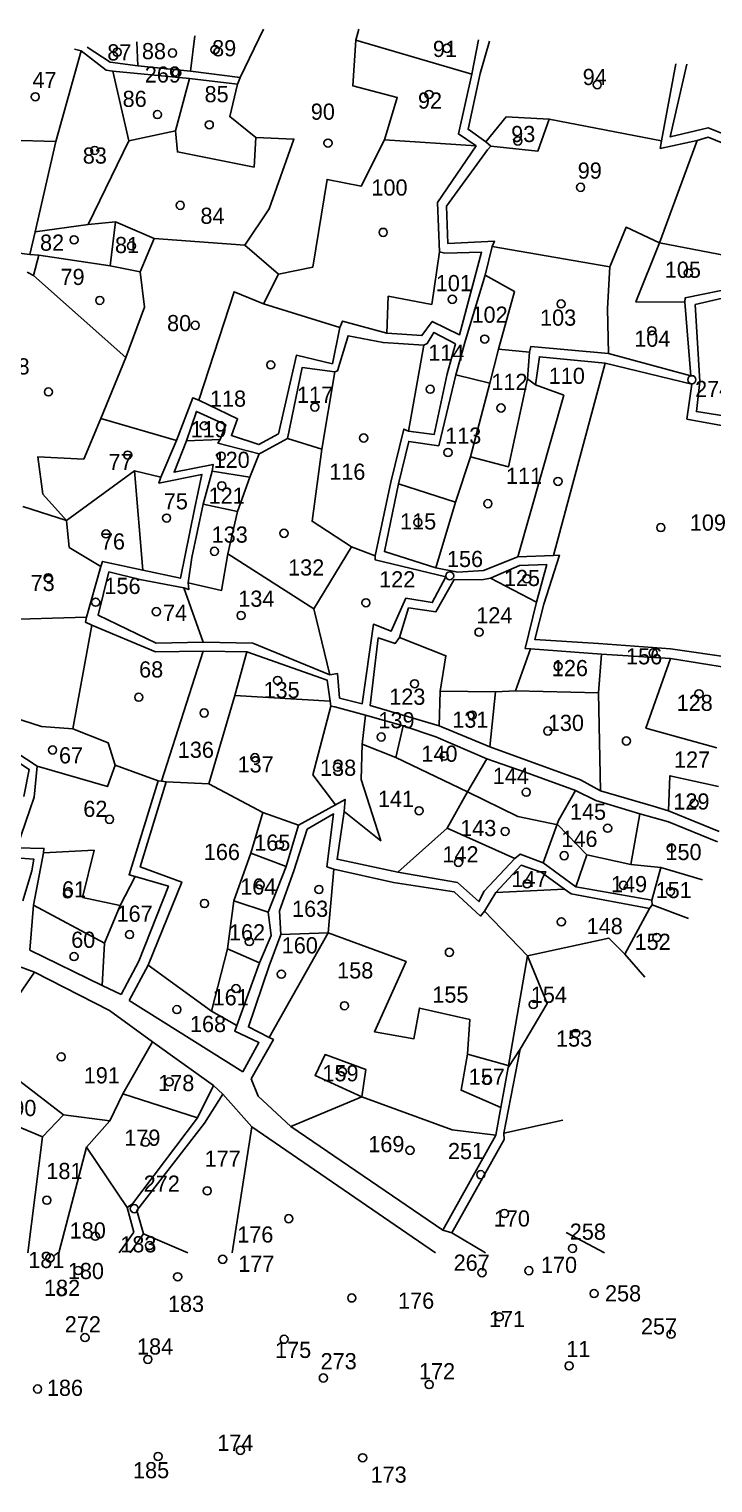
# Model space of a CAD drawing. Extents: x 176571 to 180224, y 250857 to 253450.
# Drawn here: x 179227.8 to 179396.8, y 251393.1 to 251752.6 of the extents above; entities that cross this region are included whole.
import ezdxf
from ezdxf.enums import TextEntityAlignment as Align

# ---------------------------------------------------------------- set-up
doc = ezdxf.new("R2010")
doc.units = 0
for name, color, linetype in [('1602', 240, 'Continuous'), ('1603', 240, 'Continuous'), ('A_POINTS', 252, 'Continuous')]:
    doc.layers.add(name, color=color, linetype=linetype)
doc.styles.add('HEBTXT', font='hebtxt.shx')

# ---------------------------------------------------------------- blocks, each defined once
blk = doc.blocks.new('1603')
at = {"layer": 'A_POINTS'}
blk.add_circle((0, 0), 0.25, dxfattribs=at)
at = {"style": 'HEBTXT'}
blk.add_attdef('PARCEL_NUM', text='', height=2, dxfattribs=at).set_placement((0, 1), align=Align.CENTER)
at = {"style": 'HEBTXT', "flags": 1}
blk.add_attdef('LOT_NUM', text='', height=2, dxfattribs=at).set_placement((0, -2.5), align=Align.CENTER)

msp = doc.modelspace()

# ---------------------------------------------------------------- linework, layer by layer
at = {"layer": '1602'}
for points in [[(179242.14, 251748.15), (179247.8, 251744.39), (179254.66, 251743.48), (179267.69, 251742.22), (179279.95, 251740.61), (179285.7, 251752.55)], [(179268.76, 251750.89), (179267.69, 251742.22)], [(179309.21, 251752.59), (179308.49, 251749.88), (179307.75, 251738.58), (179318.73, 251735.67), (179315.61, 251725.23), (179338.22, 251723.71)], [(179240.59, 251747.22), (179234.39, 251724.78), (179229.23, 251702.46), (179227.91, 251696.88)], [(179279.95, 251740.61), (179279.51, 251739.51), (179279.27, 251738.95), (179267.41, 251740.36), (179248.46, 251742.21), (179246.79, 251742.46), (179240.59, 251747.22), (179238.95, 251747.62)], [(179397.85, 251551.66), (179385.75, 251556.6), (179378.73, 251558.53), (179367.86, 251561.85), (179362.76, 251564.32), (179350.37, 251568.89), (179340.86, 251572.14), (179328.24, 251577.57), (179320.17, 251580.33), (179310.89, 251582.93), (179303.33, 251584.97), (179302.29, 251585.16), (179302.2, 251586.4), (179301.45, 251591.57), (179281.58, 251598.62), (179270.82, 251598.8), (179259.04, 251598.62), (179243.28, 251605.23), (179241.72, 251605.94), (179241.91, 251607.14), (179245.52, 251619.73), (179245.91, 251620.96), (179255.9, 251618.81), (179265.17, 251616.81), (179268.63, 251633.85), (179270.46, 251642.47), (179259.86, 251640.31), (179260.28, 251641.83), (179264.16, 251650.88), (179268.21, 251661.39), (179269.68, 251660.87), (179279.28, 251656.23), (179277.75, 251652.08), (179284.57, 251649.84), (179289.41, 251652.55), (179293.84, 251671.94), (179302.72, 251669.86), (179304.59, 251678.81), (179305.21, 251680.38), (179316.19, 251677.44), (179324.84, 251676.8), (179327.39, 251680.3), (179334.14, 251676.99), (179339.58, 251697.39), (179330.53, 251697.19), (179329.17, 251697.52), (179328.7, 251709.75), (179338.22, 251723.71), (179333.84, 251726.67), (179337.19, 251741.45), (179338.86, 251749.9)], [(179254.4, 251749.46), (179254.66, 251743.48)], [(179337.19, 251741.45), (179308.49, 251749.88)], [(179341.54, 251749.6), (179339.23, 251741.61), (179336.26, 251727.83), (179340.66, 251724.74), (179341.9, 251723.63), (179341.04, 251722.76), (179330.93, 251708.79), (179331.27, 251699.55), (179342.74, 251700.18), (179342.22, 251698.8), (179340.51, 251691.77), (179335.62, 251675.64), (179333.26, 251667.14), (179328.99, 251649.56), (179321.57, 251650.64), (179319.04, 251640.18), (179315.59, 251623.4), (179328.26, 251619.39), (179333.74, 251618.27), (179340.07, 251618.71), (179348.56, 251622.13), (179357.36, 251622.46), (179358.82, 251622.51), (179355.01, 251610.41), (179352.77, 251601.62), (179368.48, 251600.69), (179386.24, 251599.35), (179401.21, 251597.18)], [(179408.71, 251720.49), (179395.62, 251725.87), (179392.9, 251725.07), (179383.73, 251723.07), (179384.04, 251724.96), (179387.63, 251744.02)], [(179390.35, 251743.9), (179386.23, 251725.94), (179395.57, 251728.19), (179409.16, 251722.76)], [(179248.46, 251742.21), (179252.45, 251724.92), (179263.95, 251727.42)], [(179283.83, 251725.79), (179283.38, 251718.48), (179264.42, 251722.2), (179263.95, 251727.42), (179267.41, 251740.36)], [(179289.36, 251691.95), (179281.08, 251699.19), (179287.05, 251708.11), (179293.21, 251725.38), (179283.83, 251725.79), (179277.36, 251730.94), (179279.27, 251738.95)], [(179384.04, 251724.96), (179356.29, 251730.35), (179345.65, 251730.87), (179340.66, 251724.74)], [(179356.29, 251730.35), (179353.5, 251722.41), (179341.9, 251723.63)], [(179234.39, 251724.78), (179222.94, 251725.1), (179208.73, 251725.57), (179206.93, 251717.78), (179203.47, 251718.62)], [(179252.45, 251724.92), (179242.37, 251704.25)], [(179315.61, 251725.23), (179309.82, 251713.73), (179301.4, 251715.41), (179297.86, 251693.75), (179289.36, 251691.95), (179285.67, 251684.63), (179304.59, 251678.81)], [(179392.9, 251725.07), (179383.57, 251699.75), (179406.33, 251695.33)], [(179258.67, 251700.8), (179249.15, 251704.96), (179242.37, 251704.25), (179229.23, 251702.46)], [(179249.15, 251704.96), (179247.82, 251694.02)], [(179199.62, 251700.49), (179227.91, 251696.88), (179230.13, 251696.69), (179228.86, 251691.68), (179227.27, 251692.52)], [(179245.48, 251656.28), (179251.7, 251671.42), (179256.25, 251683.79), (179255.2, 251692.59), (179258.67, 251700.8), (179281.08, 251699.19)], [(179383.57, 251699.75), (179375.28, 251703.59), (179371.32, 251693.84), (179370.74, 251683.54), (179370.93, 251672.39)], [(179255.2, 251692.59), (179247.82, 251694.02), (179230.13, 251696.69)], [(179329.17, 251697.52), (179327.27, 251684.53), (179316.54, 251686.51), (179316.19, 251677.44)], [(179371.32, 251693.84), (179342.22, 251698.8)], [(179383.57, 251699.75), (179377.74, 251685.14), (179389.83, 251685.08)], [(179251.7, 251671.42), (179228.86, 251691.68)], [(179340.51, 251691.77), (179347.74, 251687.71), (179343.8, 251673.42), (179341.66, 251665.04), (179336.87, 251646.84), (179333.12, 251635.65), (179328.26, 251619.39)], [(179285.67, 251684.63), (179278.43, 251687.65), (179269.68, 251660.87)], [(179407.07, 251653.1), (179390.35, 251656.15), (179391.57, 251664.81), (179370.09, 251670.01), (179353.87, 251671.59), (179352.92, 251664.63), (179350.96, 251666.09), (179351.43, 251672.71), (179351.76, 251674.13), (179370.93, 251672.39), (179391.32, 251666.85), (179389.83, 251685.08), (179389.93, 251686.16), (179402.86, 251688.74)], [(179404.78, 251687.41), (179392.38, 251684.49), (179393.53, 251665.45), (179392.66, 251658.01), (179407.75, 251655.65)], [(179333.15, 251674.76), (179327.81, 251677.59), (179326.14, 251674.85), (179325.3, 251674.43), (179315.23, 251675.06), (179306.59, 251676.75), (179304, 251668.1), (179303.35, 251667.84), (179295.26, 251668.94), (179291.6, 251651.34), (179285.27, 251647.88), (179284.65, 251647.59), (179274.42, 251650.19), (179274.99, 251651.15), (179276.37, 251654.76), (179269.12, 251658.06), (179266.66, 251650.74), (179263.59, 251643.03), (179273.24, 251644.95), (179273, 251643.31), (179270.8, 251635.15), (179268, 251621.97), (179267.1, 251615.68), (179267.21, 251614.02), (179265.98, 251614.41), (179255.16, 251616.52), (179247.48, 251618.37), (179244.85, 251607.66), (179259.2, 251600.77), (179270.77, 251601.02), (179283.07, 251600.77), (179302.06, 251592.88), (179303.97, 251593.24), (179304.48, 251587.16), (179310.09, 251585.78), (179312.87, 251605.41), (179317.26, 251603.75), (179320.88, 251611.87), (179327.38, 251610.78), (179330.76, 251617.15), (179313.28, 251621.37), (179313.31, 251622.35), (179317.12, 251640.56), (179320.33, 251653.67), (179321.52, 251653.15), (179327.87, 251652.35), (179331.11, 251667.33), (179333.15, 251674.76)], [(179325.3, 251674.43), (179321.52, 251653.15)], [(179351.43, 251672.71), (179343.8, 251673.42)], [(179370.09, 251670.01), (179357.36, 251622.46)], [(179313.31, 251622.35), (179307.41, 251624.54), (179297.68, 251630.9), (179300.08, 251648.7), (179303.35, 251667.84)], [(179341.66, 251665.04), (179333.26, 251667.14)], [(179350.96, 251666.09), (179346.25, 251644.39), (179336.87, 251646.84)], [(179352.92, 251664.63), (179359.88, 251662.04), (179348.56, 251622.13)], [(179264.16, 251650.88), (179245.48, 251656.28), (179241.25, 251646.25), (179229.94, 251646.85), (179231.14, 251637.61), (179237.02, 251631.08), (179253.79, 251643.39), (179260.28, 251641.83)], [(179274.99, 251651.15), (179266.66, 251650.74)], [(179300.08, 251648.7), (179291.6, 251651.34)], [(179298.16, 251609.23), (179276.85, 251622.84), (179279.28, 251633.34), (179282.28, 251641.82), (179284.65, 251647.59)], [(179253.79, 251643.39), (179255.9, 251618.81)], [(179282.28, 251641.82), (179273, 251643.31)], [(179333.12, 251635.65), (179319.04, 251640.18)], [(179226.18, 251634.55), (179237.02, 251631.08), (179237.7, 251624.42), (179245.52, 251619.73)], [(179279.28, 251633.34), (179270.8, 251635.15)], [(179276.85, 251622.84), (179275.33, 251613.8), (179267.1, 251615.68)], [(179307.41, 251624.54), (179298.16, 251609.23), (179302.06, 251592.88)], [(179211.67, 251618.3), (179209.47, 251608.07), (179219.54, 251606.5), (179241.91, 251607.14)], [(179400.63, 251594.69), (179386.26, 251597), (179369.22, 251598.03), (179351.71, 251599.33), (179350.35, 251599.47), (179353.12, 251610.85), (179355.7, 251620.2), (179348.94, 251619.96), (179341.76, 251616.85), (179339.68, 251616.43), (179332.77, 251616.46), (179328.29, 251608.5), (179321.56, 251609.47), (179319.27, 251602.14), (179318.24, 251600.68), (179314.03, 251602.04), (179312.01, 251585.34), (179329.12, 251580.31), (179341.65, 251575.13), (179364.02, 251566.98), (179368.98, 251564.26), (179382, 251560.46), (179385.74, 251559.3), (179398.27, 251554.15)], [(179265.98, 251614.41), (179270.77, 251601.02)], [(179341.76, 251616.85), (179353.12, 251610.85)], [(179243.28, 251605.23), (179238.59, 251579.55)], [(179050, 251602.57), (179053.74, 251600.87), (179073, 251592.6), (179083.41, 251588.4), (179098.47, 251581.46), (179100.43, 251580.35), (179121.62, 251570.65), (179137.75, 251563.58), (179140.04, 251561.8), (179152.95, 251553.27), (179157.34, 251551.71), (179175.75, 251543.43), (179185.55, 251539.16), (179200.85, 251532.02), (179220.12, 251522.69), (179229.06, 251519.43), (179247.62, 251509.91), (179258.23, 251502.15), (179273.35, 251491.4), (179275.63, 251489.23), (179282.77, 251481.14), (179328.22, 251450)], [(179319.27, 251602.14), (179330.77, 251597.63), (179329.39, 251588.9), (179329.12, 251580.31)], [(179270.82, 251598.8), (179260.5, 251566.62)], [(179281.58, 251598.62), (179278.6, 251587.79), (179272.19, 251565.95)], [(179351.71, 251599.33), (179347.93, 251589)], [(179369.22, 251598.03), (179368.48, 251588.5), (179368.98, 251564.26)], [(179386.26, 251597), (179380.2, 251579.76), (179397.72, 251574.9)], [(179368.48, 251588.5), (179347.93, 251589), (179343.03, 251588.71), (179329.39, 251588.9)], [(179302.2, 251586.4), (179278.6, 251587.79)], [(179343.03, 251588.71), (179341.65, 251575.13)], [(179249.07, 251570.6), (179247.28, 251576.11), (179238.59, 251579.55), (179230.83, 251580.11), (179216.91, 251584.6)], [(179302.29, 251585.16), (179297.88, 251568.18), (179303.49, 251560.77)], [(179305.66, 251559.15), (179314.66, 251551.91), (179309.84, 251567.05), (179310.05, 251575.75), (179310.89, 251582.93)], [(179226.47, 251562.81), (179227.77, 251569.53), (179214.58, 251578.07)], [(179216.97, 251578.63), (179229.76, 251570.3), (179229.01, 251562.7), (179224.73, 251550.12), (179231.43, 251550.01), (179231.3, 251548.94), (179228.82, 251535.93), (179227.96, 251524.84)], [(179320.17, 251580.33), (179318.36, 251572.44)], [(179394.15, 251542.24), (179383.9, 251545.32), (179376.47, 251546.05), (179365.62, 251548.39), (179358.43, 251555.82), (179348.56, 251557.93), (179336.09, 251564.03), (179318.36, 251572.44), (179310.05, 251575.75)], [(179340.86, 251572.14), (179336.09, 251564.03), (179331.08, 251554.97), (179318.89, 251544.1)], [(179259.65, 251566.71), (179249.07, 251570.6), (179247.12, 251565.29), (179229.76, 251570.3)], [(179398.15, 251565.3), (179386.11, 251567.96), (179385.74, 251559.3)], [(179250.54, 251513.89), (179254.9, 251522.11), (179262.18, 251540.69), (179253.97, 251543.04), (179252.49, 251543.49), (179259.65, 251566.71), (179260.5, 251566.62), (179261.61, 251566.5), (179255.25, 251545.41), (179265.49, 251541.67), (179257.21, 251521.15), (179252.46, 251512.43)], [(179294.34, 251555.78), (179285.56, 251558.9), (179272.19, 251565.95), (179261.61, 251566.5)], [(179362.76, 251564.32), (179358.63, 251556.92), (179354.84, 251546.46)], [(179280.6, 251494.77), (179284.54, 251501.98), (179278.57, 251504.8), (179279.06, 251506.19), (179284.69, 251521.67), (179287.61, 251528.48), (179286.84, 251534.25), (179291.32, 251545.51), (179294.34, 251555.78), (179303.49, 251560.77), (179305.85, 251562.12), (179305.66, 251559.15), (179303.89, 251547.32), (179318.89, 251544.1), (179333.61, 251541.59), (179338.92, 251536.85), (179340.2, 251539.41), (179347.79, 251547.47), (179349.16, 251548.6), (179354.84, 251546.46), (179362.87, 251540.5), (179381.65, 251537.19), (179381.77, 251536.02), (179381.07, 251535.12), (179361.7, 251538.79), (179360.09, 251539.92), (179354.35, 251544.16), (179349.36, 251545.84), (179343.08, 251539.14), (179340.27, 251534.46), (179339.31, 251533.25), (179332.83, 251539.23), (179317.83, 251541.59), (179303.11, 251544.9), (179301.38, 251545.46), (179303.03, 251558.53), (179296.5, 251554.73), (179293.22, 251544.44), (179289.67, 251534.58), (179289.96, 251528.69), (179287.08, 251521), (179281.97, 251505.87), (179287.06, 251503.24), (179288.16, 251502.73), (179282.67, 251492.99)], [(179285.56, 251558.9), (179282.6, 251548.8), (179278.39, 251537.08), (179276.83, 251525.15), (179272.85, 251509.77)], [(179378.73, 251558.53), (179376.47, 251546.05)], [(179347.79, 251547.47), (179331.08, 251554.97)], [(179231.3, 251548.94), (179243.83, 251549.54), (179240.98, 251537.87), (179250.25, 251535.91)], [(179226.25, 251537.02), (179228.43, 251544.45), (179228.93, 251547.36), (179221.08, 251547.89)], [(179291.32, 251545.51), (179282.6, 251548.8)], [(179365.62, 251548.39), (179362.87, 251540.5)], [(179253.97, 251543.04), (179250.25, 251535.91), (179246.43, 251526.59), (179245.85, 251516.13)], [(179303.11, 251544.9), (179301.69, 251529.13), (179287.06, 251503.24)], [(179383.9, 251545.32), (179381.65, 251537.19)], [(179360.09, 251539.92), (179343.08, 251539.14)], [(179246.43, 251526.59), (179228.82, 251535.93)], [(179286.84, 251534.25), (179278.39, 251537.08)], [(179381.07, 251535.12), (179374.98, 251523.87), (179379.94, 251518.13)], [(179390.74, 251532.66), (179381.77, 251536.02)], [(179340.27, 251534.46), (179350.97, 251523.43), (179355.8, 251511.62), (179349.13, 251500.36)], [(179289.96, 251528.69), (179301.69, 251529.13), (179320.93, 251522.03), (179313.14, 251504.61), (179322.86, 251502.94), (179324.21, 251510.52), (179336.72, 251507.67), (179336.1, 251499.11), (179334.52, 251490.2), (179344.32, 251485.96)], [(179374.98, 251523.87), (179371.07, 251527.83), (179350.97, 251523.43), (179346.13, 251495.85)], [(179227.96, 251524.84), (179245.85, 251516.13), (179250.54, 251513.89)], [(179284.69, 251521.67), (179276.83, 251525.15)], [(179279.06, 251506.19), (179272.85, 251509.77), (179257.21, 251521.15)], [(179229.06, 251519.43), (179215.68, 251499.93), (179205.08, 251492.18)], [(179252.46, 251512.43), (179280.6, 251494.77)], [(179236.26, 251484.14), (179215.68, 251499.93)], [(179258.23, 251502.15), (179250.9, 251489.32), (179247.71, 251482.68), (179241.94, 251476.15), (179235.08, 251450)], [(179343.09, 251479.11), (179332.34, 251480.39), (179309.99, 251488.56), (179298.45, 251493.87), (179300.9, 251499.01), (179310.94, 251495.33), (179309.99, 251488.56), (179292.43, 251481.25)], [(179330.03, 251455.61), (179343.09, 251479.11), (179344.32, 251485.96), (179346.13, 251495.85), (179349.13, 251500.36), (179345.11, 251479.58), (179345.18, 251478.03), (179332.23, 251454.94)], [(179346.14, 251496.32), (179336.1, 251499.11)], [(179227.46, 251450), (179231.07, 251478.68), (179209.57, 251487.66), (179205.08, 251492.18), (179191.59, 251497.42)], [(179282.67, 251492.99), (179284.41, 251488.71), (179292.43, 251481.25), (179330.03, 251455.61), (179332.23, 251454.94), (179340.59, 251450)], [(179273.35, 251491.4), (179269.38, 251483.39), (179253.28, 251462.12), (179251.98, 251461.23), (179253.62, 251455.08), (179250.06, 251450)], [(179269.38, 251483.39), (179250.9, 251489.32)], [(179275.63, 251489.23), (179271.15, 251482.06), (179254.4, 251460.46), (179256.06, 251454.72), (179252.72, 251450)], [(179247.71, 251482.68), (179236.26, 251484.14), (179231.07, 251478.68)], [(179277.95, 251450), (179282.77, 251481.14)], [(179359.68, 251482.79), (179345.11, 251479.58)], [(179251.98, 251461.23), (179241.94, 251476.15)], [(179267.01, 251450), (179256.06, 251454.72)], [(179369.93, 251450), (179360.46, 251455.04)]]:
    msp.add_lwpolyline(points, dxfattribs=at)

# ---------------------------------------------------------------- block references
at = {"layer": '1603'}
ref = msp.add_blockref('1603', (179249.53, 251746.88), dxfattribs=dict(at, xscale=4, yscale=4, zscale=4))
ref.add_attrib('PARCEL_NUM', '87', (179247.09, 251744.83), dxfattribs={"layer": '0', "height": 4, "style": 'HEBTXT'})
ref = msp.add_blockref('1603', (179263.2, 251746.68), dxfattribs=dict(at, xscale=4, yscale=4, zscale=4))
ref.add_attrib('PARCEL_NUM', '88', (179255.64, 251745.14), dxfattribs={"layer": '0', "height": 4, "style": 'HEBTXT'})
ref = msp.add_blockref('1603', (179273.7, 251747.5), dxfattribs=dict(at, xscale=4, yscale=4, zscale=4))
ref.add_attrib('PARCEL_NUM', '89', (179273, 251745.86), dxfattribs={"layer": '0', "height": 4, "style": 'HEBTXT'})
ref = msp.add_blockref('1603', (179331.02, 251747.83), dxfattribs=dict(at, xscale=4, yscale=4, zscale=4))
ref.add_attrib('PARCEL_NUM', '91', (179327.55, 251745.69), dxfattribs={"layer": '0', "height": 4, "style": 'HEBTXT'})
ref = msp.add_blockref('1603', (179264.22, 251741.73), dxfattribs=dict(at, xscale=4, yscale=4, zscale=4))
ref.add_attrib('PARCEL_NUM', '269', (179256.36, 251739.36), dxfattribs={"layer": '0', "height": 4, "style": 'HEBTXT'})
ref = msp.add_blockref('1603', (179229.28, 251735.85), dxfattribs=dict(at, xscale=4, yscale=4, zscale=4))
ref.add_attrib('PARCEL_NUM', '47', (179228.59, 251738.01), dxfattribs={"layer": '0', "height": 4, "style": 'HEBTXT'})
ref = msp.add_blockref('1603', (179368.17, 251738.84), dxfattribs=dict(at, xscale=4, yscale=4, zscale=4))
ref.add_attrib('PARCEL_NUM', '94', (179364.58, 251738.75), dxfattribs={"layer": '0', "height": 4, "style": 'HEBTXT'})
ref = msp.add_blockref('1603', (179259.48, 251731.46), dxfattribs=dict(at, xscale=4, yscale=4, zscale=4))
ref.add_attrib('PARCEL_NUM', '86', (179250.87, 251733.34), dxfattribs={"layer": '0', "height": 4, "style": 'HEBTXT'})
ref = msp.add_blockref('1603', (179272.29, 251728.94), dxfattribs=dict(at, xscale=4, yscale=4, zscale=4))
ref.add_attrib('PARCEL_NUM', '85', (179271.12, 251734.5), dxfattribs={"layer": '0', "height": 4, "style": 'HEBTXT'})
ref = msp.add_blockref('1603', (179326.6, 251736.44), dxfattribs=dict(at, xscale=4, yscale=4, zscale=4))
ref.add_attrib('PARCEL_NUM', '92', (179323.86, 251732.92), dxfattribs={"layer": '0', "height": 4, "style": 'HEBTXT'})
ref = msp.add_blockref('1603', (179301.62, 251724.39), dxfattribs=dict(at, xscale=4, yscale=4, zscale=4))
ref.add_attrib('PARCEL_NUM', '90', (179297.38, 251730.17), dxfattribs={"layer": '0', "height": 4, "style": 'HEBTXT'})
ref = msp.add_blockref('1603', (179348.54, 251724.91), dxfattribs=dict(at, xscale=4, yscale=4, zscale=4))
ref.add_attrib('PARCEL_NUM', '93', (179346.9, 251724.65), dxfattribs={"layer": '0', "height": 4, "style": 'HEBTXT'})
ref = msp.add_blockref('1603', (179244, 251722.58), dxfattribs=dict(at, xscale=4, yscale=4, zscale=4))
ref.add_attrib('PARCEL_NUM', '83', (179241.03, 251719.32), dxfattribs={"layer": '0', "height": 4, "style": 'HEBTXT'})
ref = msp.add_blockref('1603', (179364.04, 251713.45), dxfattribs=dict(at, xscale=4, yscale=4, zscale=4))
ref.add_attrib('PARCEL_NUM', '99', (179363.35, 251715.61), dxfattribs={"layer": '0', "height": 4, "style": 'HEBTXT'})
ref = msp.add_blockref('1603', (179315.27, 251702.32), dxfattribs=dict(at, xscale=4, yscale=4, zscale=4))
ref.add_attrib('PARCEL_NUM', '100', (179312.36, 251711.42), dxfattribs={"layer": '0', "height": 4, "style": 'HEBTXT'})
ref = msp.add_blockref('1603', (179265.11, 251709.01), dxfattribs=dict(at, xscale=4, yscale=4, zscale=4))
ref.add_attrib('PARCEL_NUM', '84', (179270.11, 251704.43), dxfattribs={"layer": '0', "height": 4, "style": 'HEBTXT'})
ref = msp.add_blockref('1603', (179238.88, 251700.48), dxfattribs=dict(at, xscale=4, yscale=4, zscale=4))
ref.add_attrib('PARCEL_NUM', '82', (179230.47, 251697.78), dxfattribs={"layer": '0', "height": 4, "style": 'HEBTXT'})
ref = msp.add_blockref('1603', (179253.05, 251698.97), dxfattribs=dict(at, xscale=4, yscale=4, zscale=4))
ref.add_attrib('PARCEL_NUM', '81', (179248.99, 251697.2), dxfattribs={"layer": '0', "height": 4, "style": 'HEBTXT'})
ref = msp.add_blockref('1603', (179245.23, 251685.5), dxfattribs=dict(at, xscale=4, yscale=4, zscale=4))
ref.add_attrib('PARCEL_NUM', '79', (179235.53, 251689.31), dxfattribs={"layer": '0', "height": 4, "style": 'HEBTXT'})
ref = msp.add_blockref('1603', (179390.69, 251692.26), dxfattribs=dict(at, xscale=4, yscale=4, zscale=4))
ref.add_attrib('PARCEL_NUM', '105', (179384.87, 251691.09), dxfattribs={"layer": '0', "height": 4, "style": 'HEBTXT'})
ref = msp.add_blockref('1603', (179332.36, 251685.77), dxfattribs=dict(at, xscale=4, yscale=4, zscale=4))
ref.add_attrib('PARCEL_NUM', '101', (179328.27, 251687.78), dxfattribs={"layer": '0', "height": 4, "style": 'HEBTXT'})
ref = msp.add_blockref('1603', (179340.36, 251675.94), dxfattribs=dict(at, xscale=4, yscale=4, zscale=4))
ref.add_attrib('PARCEL_NUM', '102', (179337.1, 251679.97), dxfattribs={"layer": '0', "height": 4, "style": 'HEBTXT'})
ref = msp.add_blockref('1603', (179359.23, 251684.63), dxfattribs=dict(at, xscale=4, yscale=4, zscale=4))
ref.add_attrib('PARCEL_NUM', '103', (179354.04, 251679.25), dxfattribs={"layer": '0', "height": 4, "style": 'HEBTXT'})
ref = msp.add_blockref('1603', (179268.81, 251679.34), dxfattribs=dict(at, xscale=4, yscale=4, zscale=4))
ref.add_attrib('PARCEL_NUM', '80', (179261.86, 251677.89), dxfattribs={"layer": '0', "height": 4, "style": 'HEBTXT'})
ref = msp.add_blockref('1603', (179381.64, 251678), dxfattribs=dict(at, xscale=4, yscale=4, zscale=4))
ref.add_attrib('PARCEL_NUM', '104', (179377.31, 251674.04), dxfattribs={"layer": '0', "height": 4, "style": 'HEBTXT'})
ref = msp.add_blockref('1603', (179326.89, 251663.53), dxfattribs=dict(at, xscale=4, yscale=4, zscale=4))
ref.add_attrib('PARCEL_NUM', '114', (179326.39, 251670.57), dxfattribs={"layer": '0', "height": 4, "style": 'HEBTXT'})
ref = msp.add_blockref('1603', (179232.54, 251662.87), dxfattribs=dict(at, xscale=4, yscale=4, zscale=4))
ref.add_attrib('PARCEL_NUM', '78', (179221.93, 251667.19), dxfattribs={"layer": '0', "height": 4, "style": 'HEBTXT'})
ref = msp.add_blockref('1603', (179287.48, 251669.56), dxfattribs=dict(at, xscale=4, yscale=4, zscale=4))
ref.add_attrib('PARCEL_NUM', '118', (179272.46, 251659.22), dxfattribs={"layer": '0', "height": 4, "style": 'HEBTXT'})
ref = msp.add_blockref('1603', (179358.48, 251640.75), dxfattribs=dict(at, xscale=4, yscale=4, zscale=4))
ref.add_attrib('PARCEL_NUM', '110', (179356.19, 251664.86), dxfattribs={"layer": '0', "height": 4, "style": 'HEBTXT'})
ref = msp.add_blockref('1603', (179344.39, 251658.89), dxfattribs=dict(at, xscale=4, yscale=4, zscale=4))
ref.add_attrib('PARCEL_NUM', '112', (179342.01, 251663.35), dxfattribs={"layer": '0', "height": 4, "style": 'HEBTXT'})
ref = msp.add_blockref('1603', (179391.54, 251665.89), dxfattribs=dict(at, xscale=4, yscale=4, zscale=4))
ref.add_attrib('PARCEL_NUM', '274', (179392.36, 251661.61), dxfattribs={"layer": '0', "height": 4, "style": 'HEBTXT'})
ref = msp.add_blockref('1603', (179298.38, 251659.13), dxfattribs=dict(at, xscale=4, yscale=4, zscale=4))
ref.add_attrib('PARCEL_NUM', '117', (179293.98, 251660.17), dxfattribs={"layer": '0', "height": 4, "style": 'HEBTXT'})
ref = msp.add_blockref('1603', (179271.06, 251654.48), dxfattribs=dict(at, xscale=4, yscale=4, zscale=4))
ref.add_attrib('PARCEL_NUM', '119', (179267.67, 251651.65), dxfattribs={"layer": '0', "height": 4, "style": 'HEBTXT'})
ref = msp.add_blockref('1603', (179331.28, 251647.9), dxfattribs=dict(at, xscale=4, yscale=4, zscale=4))
ref.add_attrib('PARCEL_NUM', '113', (179330.59, 251650.06), dxfattribs={"layer": '0', "height": 4, "style": 'HEBTXT'})
ref = msp.add_blockref('1603', (179310.45, 251651.49), dxfattribs=dict(at, xscale=4, yscale=4, zscale=4))
ref.add_attrib('PARCEL_NUM', '116', (179301.94, 251641.15), dxfattribs={"layer": '0', "height": 4, "style": 'HEBTXT'})
ref = msp.add_blockref('1603', (179252.14, 251647.25), dxfattribs=dict(at, xscale=4, yscale=4, zscale=4))
ref.add_attrib('PARCEL_NUM', '77', (179247.39, 251643.56), dxfattribs={"layer": '0', "height": 4, "style": 'HEBTXT'})
ref = msp.add_blockref('1603', (179275.24, 251646.99), dxfattribs=dict(at, xscale=4, yscale=4, zscale=4))
ref.add_attrib('PARCEL_NUM', '120', (179273.35, 251644.09), dxfattribs={"layer": '0', "height": 4, "style": 'HEBTXT'})
ref = msp.add_blockref('1603', (179341.14, 251635.25), dxfattribs=dict(at, xscale=4, yscale=4, zscale=4))
ref.add_attrib('PARCEL_NUM', '111', (179345.63, 251640.14), dxfattribs={"layer": '0', "height": 4, "style": 'HEBTXT'})
ref = msp.add_blockref('1603', (179275.39, 251639.65), dxfattribs=dict(at, xscale=4, yscale=4, zscale=4))
ref.add_attrib('PARCEL_NUM', '121', (179272.12, 251635.23), dxfattribs={"layer": '0', "height": 4, "style": 'HEBTXT'})
ref = msp.add_blockref('1603', (179261.74, 251631.68), dxfattribs=dict(at, xscale=4, yscale=4, zscale=4))
ref.add_attrib('PARCEL_NUM', '75', (179261.05, 251633.84), dxfattribs={"layer": '0', "height": 4, "style": 'HEBTXT'})
ref = msp.add_blockref('1603', (179323.85, 251630.6), dxfattribs=dict(at, xscale=4, yscale=4, zscale=4))
ref.add_attrib('PARCEL_NUM', '115', (179319.44, 251628.86), dxfattribs={"layer": '0', "height": 4, "style": 'HEBTXT'})
ref = msp.add_blockref('1603', (179383.89, 251629.33), dxfattribs=dict(at, xscale=4, yscale=4, zscale=4))
ref.add_attrib('PARCEL_NUM', '109', (179391.05, 251628.57), dxfattribs={"layer": '0', "height": 4, "style": 'HEBTXT'})
ref = msp.add_blockref('1603', (179246.76, 251627.76), dxfattribs=dict(at, xscale=4, yscale=4, zscale=4))
ref.add_attrib('PARCEL_NUM', '76', (179245.51, 251623.9), dxfattribs={"layer": '0', "height": 4, "style": 'HEBTXT'})
ref = msp.add_blockref('1603', (179273.57, 251623.45), dxfattribs=dict(at, xscale=4, yscale=4, zscale=4))
ref.add_attrib('PARCEL_NUM', '133', (179272.88, 251625.6), dxfattribs={"layer": '0', "height": 4, "style": 'HEBTXT'})
ref = msp.add_blockref('1603', (179290.76, 251627.9), dxfattribs=dict(at, xscale=4, yscale=4, zscale=4))
ref.add_attrib('PARCEL_NUM', '132', (179291.77, 251617.47), dxfattribs={"layer": '0', "height": 4, "style": 'HEBTXT'})
ref = msp.add_blockref('1603', (179331.72, 251617.41), dxfattribs=dict(at, xscale=4, yscale=4, zscale=4))
ref.add_attrib('PARCEL_NUM', '156', (179331.03, 251619.57), dxfattribs={"layer": '0', "height": 4, "style": 'HEBTXT'})
ref = msp.add_blockref('1603', (179232.48, 251616.9), dxfattribs=dict(at, xscale=4, yscale=4, zscale=4))
ref.add_attrib('PARCEL_NUM', '73', (179228.15, 251613.64), dxfattribs={"layer": '0', "height": 4, "style": 'HEBTXT'})
ref = msp.add_blockref('1603', (179311, 251610.74), dxfattribs=dict(at, xscale=4, yscale=4, zscale=4))
ref.add_attrib('PARCEL_NUM', '122', (179314.27, 251614.54), dxfattribs={"layer": '0', "height": 4, "style": 'HEBTXT'})
ref = msp.add_blockref('1603', (179350.77, 251616.67), dxfattribs=dict(at, xscale=4, yscale=4, zscale=4))
ref.add_attrib('PARCEL_NUM', '125', (179345.1, 251614.87), dxfattribs={"layer": '0', "height": 4, "style": 'HEBTXT'})
ref = msp.add_blockref('1603', (179244.21, 251610.88), dxfattribs=dict(at, xscale=4, yscale=4, zscale=4))
ref.add_attrib('PARCEL_NUM', '156', (179246.38, 251612.91), dxfattribs={"layer": '0', "height": 4, "style": 'HEBTXT'})
ref = msp.add_blockref('1603', (179280.15, 251607.59), dxfattribs=dict(at, xscale=4, yscale=4, zscale=4))
ref.add_attrib('PARCEL_NUM', '134', (179279.45, 251609.75), dxfattribs={"layer": '0', "height": 4, "style": 'HEBTXT'})
ref = msp.add_blockref('1603', (179259.2, 251608.55), dxfattribs=dict(at, xscale=4, yscale=4, zscale=4))
ref.add_attrib('PARCEL_NUM', '74', (179260.85, 251606.26), dxfattribs={"layer": '0', "height": 4, "style": 'HEBTXT'})
ref = msp.add_blockref('1603', (179338.96, 251603.47), dxfattribs=dict(at, xscale=4, yscale=4, zscale=4))
ref.add_attrib('PARCEL_NUM', '124', (179338.27, 251605.63), dxfattribs={"layer": '0', "height": 4, "style": 'HEBTXT'})
ref = msp.add_blockref('1603', (179254.87, 251587.38), dxfattribs=dict(at, xscale=4, yscale=4, zscale=4))
ref.add_attrib('PARCEL_NUM', '68', (179254.95, 251592.26), dxfattribs={"layer": '0', "height": 4, "style": 'HEBTXT'})
ref = msp.add_blockref('1603', (179358.49, 251595.03), dxfattribs=dict(at, xscale=4, yscale=4, zscale=4))
ref.add_attrib('PARCEL_NUM', '126', (179356.95, 251592.59), dxfattribs={"layer": '0', "height": 4, "style": 'HEBTXT'})
ref = msp.add_blockref('1603', (179381.99, 251598.33), dxfattribs=dict(at, xscale=4, yscale=4, zscale=4))
ref.add_attrib('PARCEL_NUM', '156', (179375.29, 251595.51), dxfattribs={"layer": '0', "height": 4, "style": 'HEBTXT'})
ref = msp.add_blockref('1603', (179289.19, 251591.53), dxfattribs=dict(at, xscale=4, yscale=4, zscale=4))
ref.add_attrib('PARCEL_NUM', '135', (179285.7, 251587.16), dxfattribs={"layer": '0', "height": 4, "style": 'HEBTXT'})
ref = msp.add_blockref('1603', (179323.03, 251590.72), dxfattribs=dict(at, xscale=4, yscale=4, zscale=4))
ref.add_attrib('PARCEL_NUM', '123', (179316.76, 251585.52), dxfattribs={"layer": '0', "height": 4, "style": 'HEBTXT'})
ref = msp.add_blockref('1603', (179393.32, 251588.22), dxfattribs=dict(at, xscale=4, yscale=4, zscale=4))
ref.add_attrib('PARCEL_NUM', '128', (179387.79, 251584), dxfattribs={"layer": '0', "height": 4, "style": 'HEBTXT'})
ref = msp.add_blockref('1603', (179271.03, 251583.48), dxfattribs=dict(at, xscale=4, yscale=4, zscale=4))
ref.add_attrib('PARCEL_NUM', '136', (179264.51, 251572.39), dxfattribs={"layer": '0', "height": 4, "style": 'HEBTXT'})
ref = msp.add_blockref('1603', (179314.78, 251577.54), dxfattribs=dict(at, xscale=4, yscale=4, zscale=4))
ref.add_attrib('PARCEL_NUM', '139', (179314.09, 251579.7), dxfattribs={"layer": '0', "height": 4, "style": 'HEBTXT'})
ref = msp.add_blockref('1603', (179337.26, 251582.95), dxfattribs=dict(at, xscale=4, yscale=4, zscale=4))
ref.add_attrib('PARCEL_NUM', '131', (179332.34, 251579.85), dxfattribs={"layer": '0', "height": 4, "style": 'HEBTXT'})
ref = msp.add_blockref('1603', (179355.96, 251579.04), dxfattribs=dict(at, xscale=4, yscale=4, zscale=4))
ref.add_attrib('PARCEL_NUM', '130', (179355.96, 251579.04), dxfattribs={"layer": '0', "height": 4, "style": 'HEBTXT'})
ref = msp.add_blockref('1603', (179233.57, 251574.34), dxfattribs=dict(at, xscale=4, yscale=4, zscale=4))
ref.add_attrib('PARCEL_NUM', '67', (179235.15, 251571.02), dxfattribs={"layer": '0', "height": 4, "style": 'HEBTXT'})
ref = msp.add_blockref('1603', (179330.34, 251572.84), dxfattribs=dict(at, xscale=4, yscale=4, zscale=4))
ref.add_attrib('PARCEL_NUM', '140', (179324.71, 251571.42), dxfattribs={"layer": '0', "height": 4, "style": 'HEBTXT'})
ref = msp.add_blockref('1603', (179375.37, 251576.57), dxfattribs=dict(at, xscale=4, yscale=4, zscale=4))
ref.add_attrib('PARCEL_NUM', '127', (179387.14, 251569.98), dxfattribs={"layer": '0', "height": 4, "style": 'HEBTXT'})
ref = msp.add_blockref('1603', (179283.57, 251572.43), dxfattribs=dict(at, xscale=4, yscale=4, zscale=4))
ref.add_attrib('PARCEL_NUM', '137', (179279.28, 251568.78), dxfattribs={"layer": '0', "height": 4, "style": 'HEBTXT'})
ref = msp.add_blockref('1603', (179303.97, 251570.09), dxfattribs=dict(at, xscale=4, yscale=4, zscale=4))
ref.add_attrib('PARCEL_NUM', '138', (179299.67, 251567.94), dxfattribs={"layer": '0', "height": 4, "style": 'HEBTXT'})
ref = msp.add_blockref('1603', (179350.62, 251563.9), dxfattribs=dict(at, xscale=4, yscale=4, zscale=4))
ref.add_attrib('PARCEL_NUM', '144', (179342.35, 251565.93), dxfattribs={"layer": '0', "height": 4, "style": 'HEBTXT'})
ref = msp.add_blockref('1603', (179324.14, 251559.31), dxfattribs=dict(at, xscale=4, yscale=4, zscale=4))
ref.add_attrib('PARCEL_NUM', '141', (179313.96, 251560.25), dxfattribs={"layer": '0', "height": 4, "style": 'HEBTXT'})
ref = msp.add_blockref('1603', (179392.11, 251561.17), dxfattribs=dict(at, xscale=4, yscale=4, zscale=4))
ref.add_attrib('PARCEL_NUM', '129', (179386.98, 251559.61), dxfattribs={"layer": '0', "height": 4, "style": 'HEBTXT'})
ref = msp.add_blockref('1603', (179247.63, 251557.2), dxfattribs=dict(at, xscale=4, yscale=4, zscale=4))
ref.add_attrib('PARCEL_NUM', '62', (179241.16, 251557.79), dxfattribs={"layer": '0', "height": 4, "style": 'HEBTXT'})
ref = msp.add_blockref('1603', (179370.75, 251554.99), dxfattribs=dict(at, xscale=4, yscale=4, zscale=4))
ref.add_attrib('PARCEL_NUM', '145', (179361.43, 251557.08), dxfattribs={"layer": '0', "height": 4, "style": 'HEBTXT'})
ref = msp.add_blockref('1603', (179345.4, 251554.21), dxfattribs=dict(at, xscale=4, yscale=4, zscale=4))
ref.add_attrib('PARCEL_NUM', '143', (179334.29, 251553.03), dxfattribs={"layer": '0', "height": 4, "style": 'HEBTXT'})
ref = msp.add_blockref('1603', (179289.65, 251550.9), dxfattribs=dict(at, xscale=4, yscale=4, zscale=4))
ref.add_attrib('PARCEL_NUM', '165', (179283.39, 251549.44), dxfattribs={"layer": '0', "height": 4, "style": 'HEBTXT'})
ref = msp.add_blockref('1603', (179360, 251548.21), dxfattribs=dict(at, xscale=4, yscale=4, zscale=4))
ref.add_attrib('PARCEL_NUM', '146', (179359.31, 251550.37), dxfattribs={"layer": '0', "height": 4, "style": 'HEBTXT'})
ref = msp.add_blockref('1603', (179271.1, 251536.38), dxfattribs=dict(at, xscale=4, yscale=4, zscale=4))
ref.add_attrib('PARCEL_NUM', '166', (179270.94, 251547.13), dxfattribs={"layer": '0', "height": 4, "style": 'HEBTXT'})
ref = msp.add_blockref('1603', (179333.86, 251546.53), dxfattribs=dict(at, xscale=4, yscale=4, zscale=4))
ref.add_attrib('PARCEL_NUM', '142', (179329.91, 251546.54), dxfattribs={"layer": '0', "height": 4, "style": 'HEBTXT'})
ref = msp.add_blockref('1603', (179386.47, 251550.1), dxfattribs=dict(at, xscale=4, yscale=4, zscale=4))
ref.add_attrib('PARCEL_NUM', '150', (179385.03, 251547.12), dxfattribs={"layer": '0', "height": 4, "style": 'HEBTXT'})
ref = msp.add_blockref('1603', (179284.86, 251540.98), dxfattribs=dict(at, xscale=4, yscale=4, zscale=4))
ref.add_attrib('PARCEL_NUM', '164', (179279.93, 251538.58), dxfattribs={"layer": '0', "height": 4, "style": 'HEBTXT'})
ref = msp.add_blockref('1603', (179350.83, 251541.25), dxfattribs=dict(at, xscale=4, yscale=4, zscale=4))
ref.add_attrib('PARCEL_NUM', '147', (179346.96, 251540.42), dxfattribs={"layer": '0', "height": 4, "style": 'HEBTXT'})
ref = msp.add_blockref('1603', (179374.65, 251540.87), dxfattribs=dict(at, xscale=4, yscale=4, zscale=4))
ref.add_attrib('PARCEL_NUM', '149', (179371.56, 251539.17), dxfattribs={"layer": '0', "height": 4, "style": 'HEBTXT'})
ref = msp.add_blockref('1603', (179237.25, 251538.76), dxfattribs=dict(at, xscale=4, yscale=4, zscale=4))
ref.add_attrib('PARCEL_NUM', '61', (179235.89, 251537.87), dxfattribs={"layer": '0', "height": 4, "style": 'HEBTXT'})
ref = msp.add_blockref('1603', (179299.39, 251539.84), dxfattribs=dict(at, xscale=4, yscale=4, zscale=4))
ref.add_attrib('PARCEL_NUM', '163', (179292.75, 251533.08), dxfattribs={"layer": '0', "height": 4, "style": 'HEBTXT'})
ref = msp.add_blockref('1603', (179386.26, 251539.37), dxfattribs=dict(at, xscale=4, yscale=4, zscale=4))
ref.add_attrib('PARCEL_NUM', '151', (179382.6, 251537.72), dxfattribs={"layer": '0', "height": 4, "style": 'HEBTXT'})
ref = msp.add_blockref('1603', (179252.6, 251528.69), dxfattribs=dict(at, xscale=4, yscale=4, zscale=4))
ref.add_attrib('PARCEL_NUM', '167', (179249.37, 251531.86), dxfattribs={"layer": '0', "height": 4, "style": 'HEBTXT'})
ref = msp.add_blockref('1603', (179282.19, 251526.96), dxfattribs=dict(at, xscale=4, yscale=4, zscale=4))
ref.add_attrib('PARCEL_NUM', '162', (179277.15, 251527.25), dxfattribs={"layer": '0', "height": 4, "style": 'HEBTXT'})
ref = msp.add_blockref('1603', (179359.29, 251531.84), dxfattribs=dict(at, xscale=4, yscale=4, zscale=4))
ref.add_attrib('PARCEL_NUM', '148', (179365.56, 251528.8), dxfattribs={"layer": '0', "height": 4, "style": 'HEBTXT'})
ref = msp.add_blockref('1603', (179238.87, 251523.26), dxfattribs=dict(at, xscale=4, yscale=4, zscale=4))
ref.add_attrib('PARCEL_NUM', '60', (179238.17, 251525.42), dxfattribs={"layer": '0', "height": 4, "style": 'HEBTXT'})
ref = msp.add_blockref('1603', (179290.1, 251518.9), dxfattribs=dict(at, xscale=4, yscale=4, zscale=4))
ref.add_attrib('PARCEL_NUM', '160', (179290.2, 251524.04), dxfattribs={"layer": '0', "height": 4, "style": 'HEBTXT'})
ref = msp.add_blockref('1603', (179382.88, 251527.98), dxfattribs=dict(at, xscale=4, yscale=4, zscale=4))
ref.add_attrib('PARCEL_NUM', '152', (179377.41, 251524.91), dxfattribs={"layer": '0', "height": 4, "style": 'HEBTXT'})
ref = msp.add_blockref('1603', (179331.63, 251524.31), dxfattribs=dict(at, xscale=4, yscale=4, zscale=4))
ref.add_attrib('PARCEL_NUM', '155', (179327.42, 251511.86), dxfattribs={"layer": '0', "height": 4, "style": 'HEBTXT'})
ref = msp.add_blockref('1603', (179305.69, 251511.09), dxfattribs=dict(at, xscale=4, yscale=4, zscale=4))
ref.add_attrib('PARCEL_NUM', '158', (179303.89, 251517.84), dxfattribs={"layer": '0', "height": 4, "style": 'HEBTXT'})
ref = msp.add_blockref('1603', (179278.9, 251515.34), dxfattribs=dict(at, xscale=4, yscale=4, zscale=4))
ref.add_attrib('PARCEL_NUM', '161', (179273.12, 251511.2), dxfattribs={"layer": '0', "height": 4, "style": 'HEBTXT'})
ref = msp.add_blockref('1603', (179352.36, 251511.41), dxfattribs=dict(at, xscale=4, yscale=4, zscale=4))
ref.add_attrib('PARCEL_NUM', '154', (179351.75, 251511.8), dxfattribs={"layer": '0', "height": 4, "style": 'HEBTXT'})
ref = msp.add_blockref('1603', (179264.29, 251510.16), dxfattribs=dict(at, xscale=4, yscale=4, zscale=4))
ref.add_attrib('PARCEL_NUM', '168', (179267.52, 251504.59), dxfattribs={"layer": '0', "height": 4, "style": 'HEBTXT'})
ref = msp.add_blockref('1603', (179362.87, 251504.26), dxfattribs=dict(at, xscale=4, yscale=4, zscale=4))
ref.add_attrib('PARCEL_NUM', '153', (179357.98, 251500.99), dxfattribs={"layer": '0', "height": 4, "style": 'HEBTXT'})
ref = msp.add_blockref('1603', (179235.7, 251498.46), dxfattribs=dict(at, xscale=4, yscale=4, zscale=4))
ref.add_attrib('PARCEL_NUM', '191', (179241.27, 251491.89), dxfattribs={"layer": '0', "height": 4, "style": 'HEBTXT'})
ref = msp.add_blockref('1603', (179305.18, 251494.81), dxfattribs=dict(at, xscale=4, yscale=4, zscale=4))
ref.add_attrib('PARCEL_NUM', '159', (179300.25, 251492.41), dxfattribs={"layer": '0', "height": 4, "style": 'HEBTXT'})
ref = msp.add_blockref('1603', (179341.04, 251492.67), dxfattribs=dict(at, xscale=4, yscale=4, zscale=4))
ref.add_attrib('PARCEL_NUM', '157', (179336.4, 251491.55), dxfattribs={"layer": '0', "height": 4, "style": 'HEBTXT'})
ref = msp.add_blockref('1603', (179262.39, 251492.27), dxfattribs=dict(at, xscale=4, yscale=4, zscale=4))
ref.add_attrib('PARCEL_NUM', '178', (179259.66, 251489.99), dxfattribs={"layer": '0', "height": 4, "style": 'HEBTXT'})
ref = msp.add_blockref('1603', (179220.34, 251486.98), dxfattribs=dict(at, xscale=4, yscale=4, zscale=4))
ref.add_attrib('PARCEL_NUM', '190', (179220.64, 251483.82), dxfattribs={"layer": '0', "height": 4, "style": 'HEBTXT'})
ref = msp.add_blockref('1603', (179256.52, 251477.36), dxfattribs=dict(at, xscale=4, yscale=4, zscale=4))
ref.add_attrib('PARCEL_NUM', '179', (179251.29, 251476.47), dxfattribs={"layer": '0', "height": 4, "style": 'HEBTXT'})
ref = msp.add_blockref('1603', (179321.89, 251475.34), dxfattribs=dict(at, xscale=4, yscale=4, zscale=4))
ref.add_attrib('PARCEL_NUM', '169', (179311.59, 251474.88), dxfattribs={"layer": '0', "height": 4, "style": 'HEBTXT'})
ref = msp.add_blockref('1603', (179271.79, 251465.33), dxfattribs=dict(at, xscale=4, yscale=4, zscale=4))
ref.add_attrib('PARCEL_NUM', '177', (179271.13, 251471.27), dxfattribs={"layer": '0', "height": 4, "style": 'HEBTXT'})
ref = msp.add_blockref('1603', (179339.39, 251469.34), dxfattribs=dict(at, xscale=4, yscale=4, zscale=4))
ref.add_attrib('PARCEL_NUM', '251', (179331.27, 251473.17), dxfattribs={"layer": '0', "height": 4, "style": 'HEBTXT'})
ref = msp.add_blockref('1603', (179232.15, 251463.01), dxfattribs=dict(at, xscale=4, yscale=4, zscale=4))
ref.add_attrib('PARCEL_NUM', '181', (179232.03, 251468.25), dxfattribs={"layer": '0', "height": 4, "style": 'HEBTXT'})
ref = msp.add_blockref('1603', (179253.75, 251460.93), dxfattribs=dict(at, xscale=4, yscale=4, zscale=4))
ref.add_attrib('PARCEL_NUM', '272', (179256.09, 251465.11), dxfattribs={"layer": '0', "height": 4, "style": 'HEBTXT'})
ref = msp.add_blockref('1603', (179291.93, 251458.45), dxfattribs=dict(at, xscale=4, yscale=4, zscale=4))
ref.add_attrib('PARCEL_NUM', '176', (179279.2, 251452.54), dxfattribs={"layer": '0', "height": 4, "style": 'HEBTXT'})
ref = msp.add_blockref('1603', (179345.24, 251459.73), dxfattribs=dict(at, xscale=4, yscale=4, zscale=4))
ref.add_attrib('PARCEL_NUM', '170', (179342.6, 251456.5), dxfattribs={"layer": '0', "height": 4, "style": 'HEBTXT'})
ref = msp.add_blockref('1603', (179244.13, 251454.1), dxfattribs=dict(at, xscale=4, yscale=4, zscale=4))
ref.add_attrib('PARCEL_NUM', '180', (179237.8, 251453.54), dxfattribs={"layer": '0', "height": 4, "style": 'HEBTXT'})
ref = msp.add_blockref('1603', (179362.07, 251451.09), dxfattribs=dict(at, xscale=4, yscale=4, zscale=4))
ref.add_attrib('PARCEL_NUM', '258', (179361.38, 251453.24), dxfattribs={"layer": '0', "height": 4, "style": 'HEBTXT'})
ref = msp.add_blockref('1603', (179257.56, 251451.8), dxfattribs=dict(at, xscale=4, yscale=4, zscale=4))
ref.add_attrib('PARCEL_NUM', '183', (179250.31, 251450.12), dxfattribs={"layer": '0', "height": 4, "style": 'HEBTXT'})
ref = msp.add_blockref('1603', (179232.92, 251448.72), dxfattribs=dict(at, xscale=4, yscale=4, zscale=4))
ref.add_attrib('PARCEL_NUM', '181', (179227.54, 251446.25), dxfattribs={"layer": '0', "height": 4, "style": 'HEBTXT'})
ref = msp.add_blockref('1603', (179275.6, 251448.4), dxfattribs=dict(at, xscale=4, yscale=4, zscale=4))
ref.add_attrib('PARCEL_NUM', '177', (179279.45, 251445.3), dxfattribs={"layer": '0', "height": 4, "style": 'HEBTXT'})
ref = msp.add_blockref('1603', (179339.7, 251445.11), dxfattribs=dict(at, xscale=4, yscale=4, zscale=4))
ref.add_attrib('PARCEL_NUM', '267', (179332.68, 251445.57), dxfattribs={"layer": '0', "height": 4, "style": 'HEBTXT'})
ref = msp.add_blockref('1603', (179351.27, 251445.6), dxfattribs=dict(at, xscale=4, yscale=4, zscale=4))
ref.add_attrib('PARCEL_NUM', '170', (179354.25, 251445.03), dxfattribs={"layer": '0', "height": 4, "style": 'HEBTXT'})
ref = msp.add_blockref('1603', (179239.9, 251445.62), dxfattribs=dict(at, xscale=4, yscale=4, zscale=4))
ref.add_attrib('PARCEL_NUM', '180', (179237.34, 251443.52), dxfattribs={"layer": '0', "height": 4, "style": 'HEBTXT'})
ref = msp.add_blockref('1603', (179264.48, 251444.08), dxfattribs=dict(at, xscale=4, yscale=4, zscale=4))
ref.add_attrib('PARCEL_NUM', '183', (179262.08, 251435.39), dxfattribs={"layer": '0', "height": 4, "style": 'HEBTXT'})
ref = msp.add_blockref('1603', (179235.72, 251440.38), dxfattribs=dict(at, xscale=4, yscale=4, zscale=4))
ref.add_attrib('PARCEL_NUM', '182', (179231.46, 251439.35), dxfattribs={"layer": '0', "height": 4, "style": 'HEBTXT'})
ref = msp.add_blockref('1603', (179367.39, 251439.94), dxfattribs=dict(at, xscale=4, yscale=4, zscale=4))
ref.add_attrib('PARCEL_NUM', '258', (179370.09, 251438), dxfattribs={"layer": '0', "height": 4, "style": 'HEBTXT'})
ref = msp.add_blockref('1603', (179307.5, 251438.85), dxfattribs=dict(at, xscale=4, yscale=4, zscale=4))
ref.add_attrib('PARCEL_NUM', '176', (179318.95, 251436.19), dxfattribs={"layer": '0', "height": 4, "style": 'HEBTXT'})
ref = msp.add_blockref('1603', (179241.57, 251429.06), dxfattribs=dict(at, xscale=4, yscale=4, zscale=4))
ref.add_attrib('PARCEL_NUM', '272', (179236.58, 251430.34), dxfattribs={"layer": '0', "height": 4, "style": 'HEBTXT'})
ref = msp.add_blockref('1603', (179343.96, 251434.16), dxfattribs=dict(at, xscale=4, yscale=4, zscale=4))
ref.add_attrib('PARCEL_NUM', '171', (179341.39, 251431.64), dxfattribs={"layer": '0', "height": 4, "style": 'HEBTXT'})
ref = msp.add_blockref('1603', (179386.41, 251429.87), dxfattribs=dict(at, xscale=4, yscale=4, zscale=4))
ref.add_attrib('PARCEL_NUM', '257', (179378.97, 251429.82), dxfattribs={"layer": '0', "height": 4, "style": 'HEBTXT'})
ref = msp.add_blockref('1603', (179257.1, 251423.65), dxfattribs=dict(at, xscale=4, yscale=4, zscale=4))
ref.add_attrib('PARCEL_NUM', '184', (179254.44, 251424.85), dxfattribs={"layer": '0', "height": 4, "style": 'HEBTXT'})
ref = msp.add_blockref('1603', (179290.79, 251428.63), dxfattribs=dict(at, xscale=4, yscale=4, zscale=4))
ref.add_attrib('PARCEL_NUM', '175', (179288.55, 251424.01), dxfattribs={"layer": '0', "height": 4, "style": 'HEBTXT'})
ref = msp.add_blockref('1603', (179361.21, 251422.07), dxfattribs=dict(at, xscale=4, yscale=4, zscale=4))
ref.add_attrib('PARCEL_NUM', '11', (179360.52, 251424.23), dxfattribs={"layer": '0', "height": 4, "style": 'HEBTXT'})
ref = msp.add_blockref('1603', (179300.49, 251419.05), dxfattribs=dict(at, xscale=4, yscale=4, zscale=4))
ref.add_attrib('PARCEL_NUM', '273', (179299.8, 251421.21), dxfattribs={"layer": '0', "height": 4, "style": 'HEBTXT'})
ref = msp.add_blockref('1603', (179326.63, 251417.43), dxfattribs=dict(at, xscale=4, yscale=4, zscale=4))
ref.add_attrib('PARCEL_NUM', '172', (179324.11, 251418.73), dxfattribs={"layer": '0', "height": 4, "style": 'HEBTXT'})
ref = msp.add_blockref('1603', (179229.85, 251416.34), dxfattribs=dict(at, xscale=4, yscale=4, zscale=4))
ref.add_attrib('PARCEL_NUM', '186', (179232.15, 251414.63), dxfattribs={"layer": '0', "height": 4, "style": 'HEBTXT'})
ref = msp.add_blockref('1603', (179279.98, 251401.18), dxfattribs=dict(at, xscale=4, yscale=4, zscale=4))
ref.add_attrib('PARCEL_NUM', '174', (179274.25, 251401.03), dxfattribs={"layer": '0', "height": 4, "style": 'HEBTXT'})
ref = msp.add_blockref('1603', (179259.64, 251399.64), dxfattribs=dict(at, xscale=4, yscale=4, zscale=4))
ref.add_attrib('PARCEL_NUM', '185', (179253.45, 251394.26), dxfattribs={"layer": '0', "height": 4, "style": 'HEBTXT'})
ref = msp.add_blockref('1603', (179310.19, 251399.34), dxfattribs=dict(at, xscale=4, yscale=4, zscale=4))
ref.add_attrib('PARCEL_NUM', '173', (179312.15, 251393.17), dxfattribs={"layer": '0', "height": 4, "style": 'HEBTXT'})

doc.saveas('drawing.dxf')
